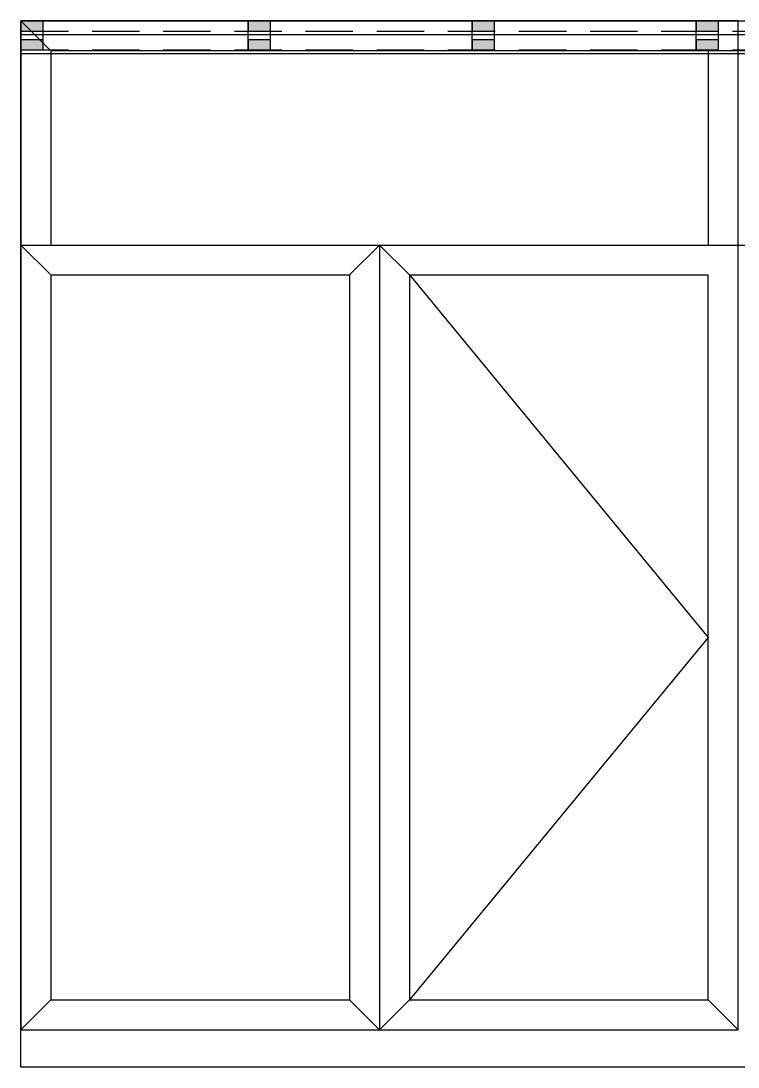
# Model space of a CAD drawing. Header units: millimetres. Extents: x -36531 to 56557, y -58468 to 154.
# Drawn here: x -5844 to -3924, y -31338 to -28538 of the extents above; entities that cross this region are included whole.
import ezdxf

# ---------------------------------------------------------------- set-up
doc = ezdxf.new("R2010")
doc.units = ezdxf.units.MM
doc.linetypes.add('DASHED', pattern=[19.05, 12.7, -6.35])
doc.layers.add('01 Черновое', color=7, linetype='Continuous')
doc.layers.add('03 Потолок', color=7, linetype='Continuous')

msp = doc.modelspace()

# ---------------------------------------------------------------- hatches: boundary and pattern name
at = {"layer": '03 Потолок', "lineweight": -2}
for points in [[(-5784.3, -28565.4), (-5784.3, -28538.4), (-5844.3, -28538.4), (-5844.3, -28565.4)], [(-5176.3, -28565.4), (-5176.3, -28538.4), (-5236.3, -28538.4), (-5236.3, -28565.4)], [(-4576.3, -28565.4), (-4576.3, -28538.4), (-4636.3, -28538.4), (-4636.3, -28565.4)], [(-3976.3, -28565.4), (-3976.3, -28538.4), (-4036.3, -28538.4), (-4036.3, -28565.4)], [(-5784.3, -28615.9), (-5784.3, -28588.9), (-5844.3, -28588.9), (-5844.3, -28615.9)], [(-5176.3, -28615.9), (-5176.3, -28588.9), (-5236.3, -28588.9), (-5236.3, -28615.9)], [(-4576.3, -28615.9), (-4576.3, -28588.9), (-4636.3, -28588.9), (-4636.3, -28615.9)], [(-3976.3, -28615.9), (-3976.3, -28588.9), (-4036.3, -28588.9), (-4036.3, -28615.9)]]:
    msp.add_hatch(color=252, dxfattribs=at).paths.add_polyline_path(points)

# ---------------------------------------------------------------- linework, layer by layer
at = {"layer": '01 Черновое'}
for p, q in [((-5764.3, -28618.4), (-5844.3, -28538.4)), ((-5844.3, -28538.4), (-5844.3, -31238.4)), ((-3924.3, -28538.4), (-5844.3, -28538.4)), ((-3924.3, -31238.4), (-3924.3, -28538.4)), ((-3924.3, -28538.4), (-2994.3, -28538.4)), ((-5764.3, -28618.4), (-5764.3, -29138.4)), ((-3074.3, -28618.4), (-5764.3, -28618.4)), ((-4004.3, -28618.4), (-4004.3, -29138.4)), ((-5844.3, -29138.4), (-3924.3, -29138.4)), ((-5844.3, -29138.4), (-5764.3, -29218.4)), ((-4964.3, -29218.4), (-4884.3, -29138.4)), ((-4884.3, -29138.4), (-4884.3, -31238.4)), ((-4884.3, -29138.4), (-4804.3, -29218.4)), ((-4834.3, -29138.4), (-3014.3, -29138.4)), ((-5764.3, -29218.4), (-4964.3, -29218.4)), ((-5764.3, -29218.4), (-5764.3, -31158.4)), ((-4964.3, -29218.4), (-4964.3, -31158.4)), ((-4804.3, -29218.4), (-4804.3, -31158.4)), ((-4804.3, -29218.4), (-4004.3, -29218.4)), ((-4804.3, -29218.4), (-4004.3, -30188.4)), ((-4004.3, -31158.4), (-4004.3, -29218.4)), ((-4004.3, -30188.4), (-4804.3, -31158.4)), ((-5764.3, -31158.4), (-5844.3, -31238.4)), ((-5764.3, -31158.4), (-4964.3, -31158.4)), ((-4964.3, -31158.4), (-4884.3, -31238.4)), ((-4884.3, -31238.4), (-4804.3, -31158.4)), ((-4804.3, -31158.4), (-4004.3, -31158.4)), ((-4004.3, -31158.4), (-3924.3, -31238.4)), ((-5844.3, -31238.4), (-3924.3, -31238.4))]:
    msp.add_line(p, q, dxfattribs=at)
msp.add_lwpolyline([(-5844.3, -31338.4), (-5844.3, -28538.4), (-1504.3, -28538.4), (-1504.3, -31338.4)], close=True, dxfattribs=at)
at = {"layer": '03 Потолок', "color": 1, "lineweight": -2}
for p, q in [((-5844.3, -28615.9), (-5844.3, -28538.4)), ((-5784.3, -28615.9), (-5784.3, -28538.4)), ((-5236.3, -28615.9), (-5236.3, -28538.4)), ((-5176.3, -28615.9), (-5176.3, -28538.4)), ((-4636.3, -28615.9), (-4636.3, -28538.4)), ((-4576.3, -28615.9), (-4576.3, -28538.4)), ((-4036.3, -28615.9), (-4036.3, -28538.4)), ((-3976.3, -28615.9), (-3976.3, -28538.4)), ((-5844.3, -28574.9), (-1504.3, -28574.9)), ((-5844.3, -28625.4), (-1504.3, -28625.4))]:
    msp.add_line(p, q, dxfattribs=at)
at = {"layer": '03 Потолок', "color": 1, "linetype": 'DASHED', "ltscale": 10}
for p, q in [((-5844.3, -28565.4), (-1504.3, -28565.4)), ((-5844.3, -28615.9), (-1504.3, -28615.9))]:
    msp.add_line(p, q, dxfattribs=at)
at = {"layer": '03 Потолок', "color": 1, "lineweight": -2}
for points in [[(-5784.3, -28565.4), (-5784.3, -28538.4), (-5844.3, -28538.4), (-5844.3, -28565.4)], [(-5176.3, -28565.4), (-5176.3, -28538.4), (-5236.3, -28538.4), (-5236.3, -28565.4)], [(-4576.3, -28565.4), (-4576.3, -28538.4), (-4636.3, -28538.4), (-4636.3, -28565.4)], [(-3976.3, -28565.4), (-3976.3, -28538.4), (-4036.3, -28538.4), (-4036.3, -28565.4)], [(-5784.3, -28615.9), (-5784.3, -28588.9), (-5844.3, -28588.9), (-5844.3, -28615.9)], [(-5176.3, -28615.9), (-5176.3, -28588.9), (-5236.3, -28588.9), (-5236.3, -28615.9)], [(-4576.3, -28615.9), (-4576.3, -28588.9), (-4636.3, -28588.9), (-4636.3, -28615.9)], [(-3976.3, -28615.9), (-3976.3, -28588.9), (-4036.3, -28588.9), (-4036.3, -28615.9)]]:
    msp.add_lwpolyline(points, close=True, dxfattribs=at)

doc.saveas('drawing.dxf')
